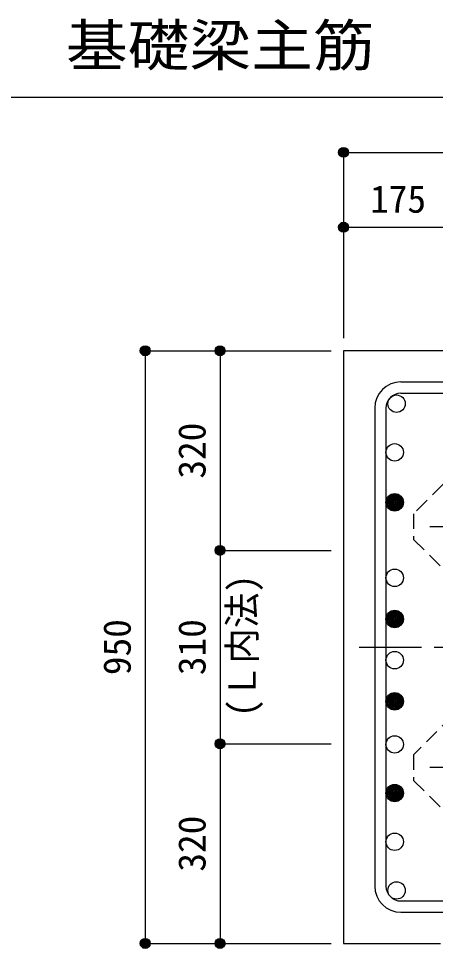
# Model space of a CAD drawing. Units: millimetres at full size, sheet at 1:20. Extents: x -3982 to 3969, y -2797 to 2801.
# Drawn here: x -628 to 41, y -1513 to -22 of the extents above; entities that cross this region are included whole.
import ezdxf
from ezdxf.enums import TextEntityAlignment as Align

# ---------------------------------------------------------------- set-up
doc = ezdxf.new("R2010")
doc.units = ezdxf.units.MM
doc.header["$LTSCALE"] = 20
doc.header["$PDMODE"] = 32
doc.header["$PDSIZE"] = 10
doc.linetypes.add('CHAIN1', pattern=[8, 5, -1, 1, -1])
doc.linetypes.add('DASHED1', pattern=[1.8, 1.2, -0.6])
for name, color, linetype in [('6-1_躯体線', 2, 'Continuous'), ('6-2_A.Bolt_', 4, 'Continuous'), ('6-3_柱型主筋', 4, 'Continuous'), ('6-4_フープ', 7, 'Continuous'), ('6-7_文字', 7, 'Continuous'), ('6-9_プレート', 4, 'DASHED1'), ('6-D_寸法', 4, 'Continuous'), ('F-0_枠', 6, 'Continuous')]:
    doc.layers.add(name, color=color, linetype=linetype)
doc.styles.add('ＭＳ ゴシック', font='')
doc.styles.get('ＭＳ ゴシック').set_extended_font_data('MS Gothic')

msp = doc.modelspace()

# ---------------------------------------------------------------- linework, layer by layer
at = {"layer": '6-1_躯体線'}
for p, q in [((-106.71, -554.67), (-106.71, -1504.67)), ((1243.29, -554.67), (-106.71, -554.67)), ((-106.71, -1504.67), (48.79, -1504.67))]:
    msp.add_line(p, q, dxfattribs=at)
at = {"layer": '6-2_A.Bolt_', "linetype": 'CHAIN1'}
for p, q in [((104.99, -836.67), (31.49, -836.67)), ((104.99, -1222.67), (31.49, -1222.67))]:
    msp.add_line(p, q, dxfattribs=at)
at = {"layer": '6-3_柱型主筋', "color": 3}
for centre in [(-21.78, -639.6), (-21.78, -639.6), (-24.71, -717.62), (-24.71, -797.67), (-24.71, -918.67), (-24.71, -984.67), (-24.71, -1050.67), (-24.71, -1116.67), (-24.71, -1185.7), (-24.71, -1263.71), (-24.71, -1341.73), (-21.78, -1419.74), (-21.78, -1419.74), (-21.78, -1419.74)]:
    msp.add_circle(centre, 14, dxfattribs=at)
at = {"layer": '6-3_柱型主筋'}
for centre, radius in [((-24.71, -797.67), 14), ((-24.71, -797.67), 12.6), ((-24.71, -797.67), 11.2), ((-24.71, -797.67), 9.8), ((-24.71, -797.67), 8.4), ((-24.71, -797.67), 7), ((-24.71, -797.67), 5.6), ((-24.71, -797.67), 4.2), ((-24.71, -797.67), 2.8), ((-24.71, -797.67), 1.4), ((-24.71, -984.67), 14), ((-24.71, -984.67), 12.6), ((-24.71, -984.67), 11.2), ((-24.71, -984.67), 9.8), ((-24.71, -984.67), 8.4), ((-24.71, -984.67), 7), ((-24.71, -984.67), 5.6), ((-24.71, -984.67), 4.2), ((-24.71, -984.67), 2.8), ((-24.71, -984.67), 1.4), ((-24.71, -1116.67), 14), ((-24.71, -1116.67), 12.6), ((-24.71, -1116.67), 11.2), ((-24.71, -1116.67), 9.8), ((-24.71, -1116.67), 8.4), ((-24.71, -1116.67), 7), ((-24.71, -1116.67), 5.6), ((-24.71, -1116.67), 4.2), ((-24.71, -1116.67), 2.8), ((-24.71, -1116.67), 1.4), ((-24.71, -1263.71), 14), ((-24.71, -1263.71), 12.6), ((-24.71, -1263.71), 11.2), ((-24.71, -1263.71), 9.8), ((-24.71, -1263.71), 8.4), ((-24.71, -1263.71), 7), ((-24.71, -1263.71), 5.6), ((-24.71, -1263.71), 4.2), ((-24.71, -1263.71), 2.8), ((-24.71, -1263.71), 1.4)]:
    msp.add_circle(centre, radius, dxfattribs=at)
at = {"layer": '6-4_フープ'}
for p, q in [((-14.71, -604.67), (751.29, -604.67)), ((-14.71, -622.67), (751.29, -622.67)), ((-56.71, -646.67), (-56.71, -1412.67)), ((-38.71, -646.67), (-38.71, -1412.67)), ((-14.71, -1436.67), (751.29, -1436.67)), ((-14.71, -1454.67), (751.29, -1454.67))]:
    msp.add_line(p, q, dxfattribs=at)
for centre, radius, start, end in [((-14.71, -646.67), 42, 90, 180), ((-14.71, -646.67), 24, 90, 180), ((-14.71, -1412.67), 42, 180, 270), ((-14.71, -1412.67), 24, 180, 270)]:
    msp.add_arc(centre, radius, start, end, dxfattribs=at)
at = {"layer": '6-9_プレート'}
for p, q in [((68.39, -1139.37), (5.49, -1202.27)), ((5.49, -1202.27), (5.49, -1243.27))]:
    msp.add_line(p, q, dxfattribs=at)
for points in [[(154.69, -666.87), (5.49, -816.07), (5.49, -857.07), (68.39, -919.97), (148.29, -858.49)], [(5.49, -1243.27), (154.69, -1392.47), (195.69, -1392.47), (258.59, -1329.57), (197.11, -1249.67)]]:
    msp.add_lwpolyline(points, dxfattribs=at)
at = {"layer": '6-D_寸法'}
for p, q in [((-106.71, -236.65), (-106.71, -356.65)), ((-106.71, -236.65), (-106.71, -356.65)), ((-106.71, -236.65), (843.29, -236.65)), ((-106.71, -356.65), (-106.71, -534.67)), ((-106.71, -356.65), (-106.71, -534.67)), ((-106.71, -356.65), (68.29, -356.65)), ((-424.74, -554.67), (-304.74, -554.67)), ((-424.74, -554.67), (-424.74, -1504.67)), ((-304.74, -554.67), (-126.71, -554.67)), ((-304.74, -554.67), (-126.71, -554.67)), ((-304.74, -554.67), (-126.71, -554.67)), ((-304.74, -554.67), (-126.71, -554.67)), ((-304.74, -554.67), (-126.71, -554.67)), ((-304.74, -554.67), (-126.71, -554.67)), ((-304.74, -554.67), (-126.71, -554.67)), ((-304.74, -554.67), (-126.71, -554.67)), ((-304.74, -554.67), (-126.71, -554.67)), ((-304.74, -554.67), (-126.71, -554.67)), ((-304.74, -554.67), (-126.71, -554.67)), ((-304.74, -554.67), (-304.74, -874.67)), ((-304.74, -874.67), (-126.71, -874.67)), ((-304.74, -874.67), (-304.74, -1184.67)), ((-304.74, -1184.67), (-126.71, -1184.67)), ((-304.74, -1184.67), (-304.74, -1504.67)), ((-424.74, -1504.67), (-304.74, -1504.67)), ((-304.74, -1504.67), (-126.71, -1504.67)), ((-304.74, -1504.67), (-126.71, -1504.67)), ((-304.74, -1504.67), (-126.71, -1504.67)), ((-304.74, -1504.67), (-126.71, -1504.67)), ((-304.74, -1504.67), (-126.71, -1504.67)), ((-304.74, -1504.67), (-126.71, -1504.67)), ((-304.74, -1504.67), (-126.71, -1504.67)), ((-304.74, -1504.67), (-126.71, -1504.67)), ((-304.74, -1504.67), (-126.71, -1504.67)), ((-304.74, -1504.67), (-126.71, -1504.67))]:
    msp.add_line(p, q, dxfattribs=at)
at = {"layer": '6-D_寸法', "linetype": 'CHAIN1'}
msp.add_line((-81.71, -1029.67), (843.29, -1029.67), dxfattribs=at)
at = {"layer": '6-D_寸法'}
msp.add_lwpolyline([(-424.74, -1504.67), (-304.74, -1504.67), (-126.71, -1504.67)], dxfattribs=at)
msp.add_lwpolyline([(-424.74, -1504.67), (-304.74, -1504.67), (-126.71, -1504.67)], dxfattribs=at)
for centre, radius in [((-106.71, -236.65), 8), ((-106.71, -236.65), 7.2), ((-106.71, -236.65), 6.4), ((-106.71, -236.65), 5.6), ((-106.71, -236.65), 4.8), ((-106.71, -236.65), 4), ((-106.71, -236.65), 3.2), ((-106.71, -236.65), 2.4), ((-106.71, -236.65), 1.6), ((-106.71, -236.65), 0.8), ((-106.71, -356.65), 8), ((-106.71, -356.65), 7.2), ((-106.71, -356.65), 6.4), ((-106.71, -356.65), 5.6), ((-106.71, -356.65), 4.8), ((-106.71, -356.65), 4), ((-106.71, -356.65), 3.2), ((-106.71, -356.65), 2.4), ((-106.71, -356.65), 1.6), ((-106.71, -356.65), 0.8), ((-424.74, -554.67), 8), ((-424.74, -554.67), 7.2), ((-424.74, -554.67), 6.4), ((-424.74, -554.67), 5.6), ((-424.74, -554.67), 4.8), ((-424.74, -554.67), 4), ((-304.74, -554.67), 8), ((-304.74, -554.67), 7.2), ((-304.74, -554.67), 6.4), ((-304.74, -554.67), 5.6), ((-304.74, -554.67), 4.8), ((-304.74, -554.67), 4), ((-424.74, -554.67), 3.2), ((-424.74, -554.67), 2.4), ((-424.74, -554.67), 1.6), ((-424.74, -554.67), 0.8), ((-304.74, -554.67), 3.2), ((-304.74, -554.67), 2.4), ((-304.74, -554.67), 1.6), ((-304.74, -554.67), 0.8), ((-304.74, -874.67), 8), ((-304.74, -874.67), 7.2), ((-304.74, -874.67), 6.4), ((-304.74, -874.67), 5.6), ((-304.74, -874.67), 4.8), ((-304.74, -874.67), 4), ((-304.74, -874.67), 3.2), ((-304.74, -874.67), 2.4), ((-304.74, -874.67), 1.6), ((-304.74, -874.67), 0.8), ((-304.74, -1184.67), 8), ((-304.74, -1184.67), 7.2), ((-304.74, -1184.67), 6.4), ((-304.74, -1184.67), 5.6), ((-304.74, -1184.67), 4.8), ((-304.74, -1184.67), 4), ((-304.74, -1184.67), 3.2), ((-304.74, -1184.67), 2.4), ((-304.74, -1184.67), 1.6), ((-304.74, -1184.67), 0.8), ((-424.74, -1504.67), 8), ((-424.74, -1504.67), 7.2), ((-424.74, -1504.67), 6.4), ((-424.74, -1504.67), 5.6), ((-424.74, -1504.67), 4.8), ((-424.74, -1504.67), 4), ((-424.74, -1504.67), 3.2), ((-424.74, -1504.67), 2.4), ((-424.74, -1504.67), 1.6), ((-424.74, -1504.67), 0.8), ((-304.74, -1504.67), 8), ((-304.74, -1504.67), 7.2), ((-304.74, -1504.67), 6.4), ((-304.74, -1504.67), 5.6), ((-304.74, -1504.67), 4.8), ((-304.74, -1504.67), 4), ((-304.74, -1504.67), 3.2), ((-304.74, -1504.67), 2.4), ((-304.74, -1504.67), 1.6), ((-304.74, -1504.67), 0.8)]:
    msp.add_circle(centre, radius, dxfattribs=at)
at = {"layer": '6-D_寸法', "color": 7}
for p in [(-106.71, -236.65), (-106.71, -356.65), (-424.74, -554.67), (-304.74, -554.67), (-304.74, -874.67), (-304.74, -1184.67), (-424.74, -1504.67), (-304.74, -1504.67)]:
    msp.add_point(p, dxfattribs=at)
at = {"layer": 'F-0_枠', "color": 2}
msp.add_line((-3981.92, -148.03), (2482.4, -148.03), dxfattribs=at)

# ---------------------------------------------------------------- texts
at = {"layer": '6-7_文字', "color": 2, "style": 'ＭＳ ゴシック', "width": 1.1}
msp.add_text('\u3000\u3000基礎梁主筋\u3000６本タイプ', height=65.98, dxfattribs=at).set_placement((-749.76, -118.03), align=Align.BOTTOM_LEFT)
at = {"layer": '6-D_寸法', "style": 'ＭＳ ゴシック'}
msp.add_text('175', height=43.99, dxfattribs=at).set_placement((-64.21, -346.65), align=Align.BOTTOM_LEFT)
for s, p in [('320', (-314.74, -759.67)), ('950', (-434.74, -1074.67)), ('310', (-314.74, -1074.67)), ('320', (-314.74, -1389.67))]:
    msp.add_text(s, height=43.99, rotation=90, dxfattribs=at).set_placement(p, align=Align.BOTTOM_LEFT)
at = {"layer": '6-D_寸法', "style": 'ＭＳ ゴシック', "width": 0.95}
msp.add_text('(Ｌ内法)', height=43.99, rotation=90, dxfattribs=at).set_placement((-234.25, -1141.67), align=Align.BOTTOM_LEFT)

doc.saveas('drawing.dxf')
